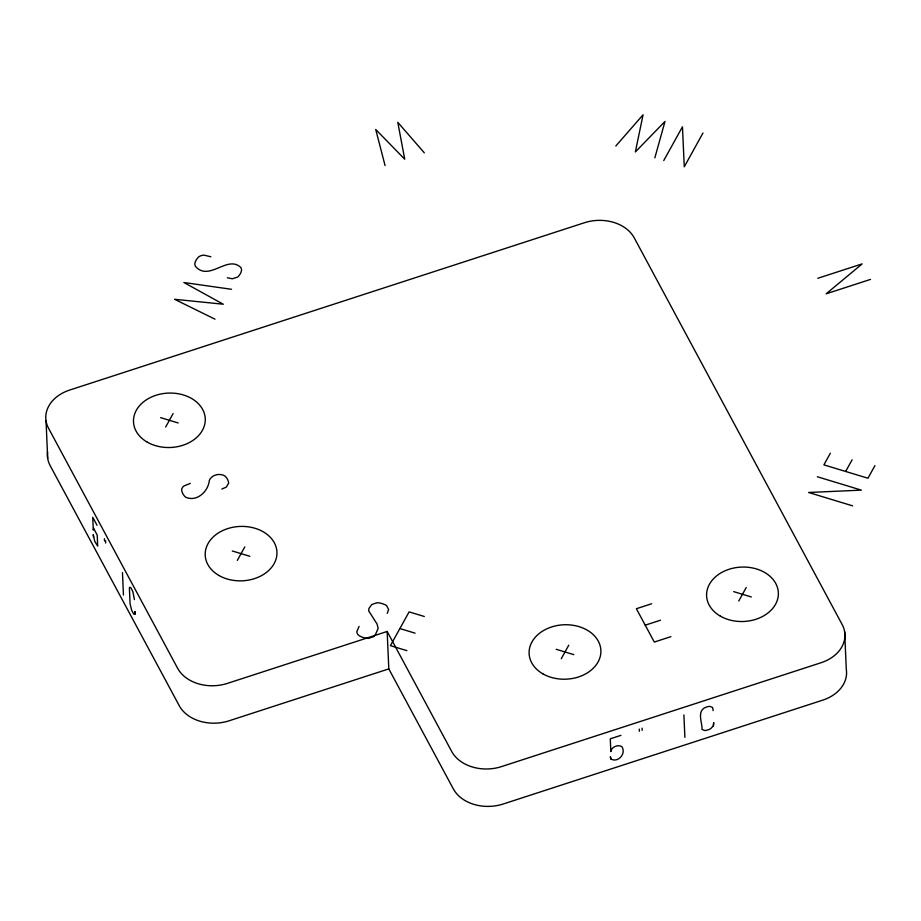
<?xml version="1.0" encoding="UTF-8"?>
<svg xmlns="http://www.w3.org/2000/svg" width="921" height="921" viewBox="0 0 921 921"><rect width="100%" height="100%" fill="white"/><g stroke="black" fill="none" stroke-linecap="round" stroke-linejoin="round"><path stroke-width="1.38" d="M134.903 614.249L134.95 611.705L134.903 614.249L133.856 614.134A10.05 2.256 72 0 1 131.53 609.794L130.08 603.934L129.412 588.554L129.516 587.391L130.552 587.471A10.05 2.256 72 0 1 132.889 591.8L134.42 599.571M713.384 725.783L713.683 722.766L713.384 725.783L710.678 728.672A10.05 6.159 -28.3 0 1 704.91 730.549L702.021 729.467C702.424 723.043 697.243 712.889 703.932 708.214A10.05 6.159 -28.3 0 1 709.7 706.338L712.589 707.455L713.153 710.644M654.843 157.859L664.997 121.445L635.363 151.942L643.065 114.791L615.827 146.013M165.642 427.056L173.125 413.541M237.33 560.394L244.813 546.878M359.086 626.384L356.853 631.576A7.679 5.825 -2.5 0 0 358.983 635.594A17.649 13.389 -2.5 0 0 368.331 638.437L373.638 636.664L375.388 634.707L378.186 628.272L377.011 623.943L368.699 610.922L368.895 608.482L371.854 604.475L377.207 602.702A17.649 13.389 -2.5 0 1 386.544 605.534L388.639 609.575L387.2 613.374M663.753 160.565L682.461 126.799L684.28 166.793L702.976 133.027M561.269 658.734L568.741 645.218M738.746 601.045L746.229 587.529M830.351 453.213L823.904 464.863L867.95 478.229L874.95 465.6M845.651 471.46L852.109 459.821M817.802 278.292L862.171 263.878L826.149 293.822L870.518 279.397M190.313 483.398L183.935 485.954A7.679 5.825 -2.5 0 0 181.656 490.018A17.649 13.389 -2.5 0 0 185.455 497.087C196.541 502.417 208.33 491.641 209.32 480.417C211.703 474.706 219.831 472.841 224.885 475.961A17.649 13.389 -2.5 0 1 228.684 483.03L226.37 487.082L221.834 489.063M387.165 631.461L227.429 683.382A38.302 29.035 -2.5 0 1 177.603 668.255L48.548 428.242A38.302 29.035 -2.5 0 1 69.708 390.044L584.409 222.744A38.302 29.035 -2.5 0 1 634.247 237.871L842.162 624.542A38.302 29.035 -2.5 0 1 821.002 662.752L501.531 766.594A38.302 29.035 -2.5 0 1 451.693 751.467L387.165 631.461L388.8 668.888L453.328 788.894A38.302 29.035 -2.5 0 0 503.165 804.021L822.637 700.179A38.302 29.035 -2.5 0 0 846.295 669.268L844.661 631.841M388.8 668.888L229.064 720.809A38.302 29.035 -2.5 0 1 179.238 705.682L50.183 465.669A38.302 29.035 -2.5 0 1 47.581 452.05M651.677 603.75L636.376 608.723L654.301 642.052L670.891 636.664M645.23 625.175L660.53 620.201M620.927 735.349L610.278 738.815L610.842 751.64C611.21 746.943 618.164 744.214 621.871 746.643C626.533 753.873 617.864 763.083 610.888 759.019L610.393 756.855L610.888 759.019M231.551 289.309L183.866 282.505L223.296 304.218L174.576 299.29L215.007 319.173M210.851 256.752L204.071 255.175A7.679 5.825 -2.5 0 0 198.717 256.89A17.649 13.389 -2.5 0 0 194.745 264.051L195.333 266.215C209.055 282.298 227.648 254.196 241.049 267.735L241.624 269.922A17.649 13.389 -2.5 0 1 237.664 277.083L232.288 278.775L227.314 277.774M817.318 476.756L861.365 490.133L808.603 492.482L852.65 505.859M160.576 417.627L178.19 422.969M733.68 591.616L751.294 596.958M232.265 550.965L249.879 556.307M556.192 649.305L573.818 654.647M424.305 616.483L409.12 611.878L390.412 645.644L406.886 650.652M399.887 628.548L415.072 633.164M424.328 152.84L397.78 122.309L404.733 159.206L375.722 129.481L385.082 165.596M97.027 525.269L92.733 517.268L93.286 530.093L93.643 528.424L97.212 535.066L97.695 546.141L94.679 541.203L93.24 534.583L93.505 537.173M683.9 714.915L684.879 737.353M642.075 728.166L642.179 730.376M639.278 729.075L639.381 731.286M122.47 572.609L123.449 595.047M105.57 540.857L105.662 543.068M104.441 538.762L104.534 540.972M46.05 420.955L47.685 458.37M542.906 673.85A35.907 27.216 -2.5 0 0 600.55 655.107A35.907 27.216 -2.5 0 0 551.564 626.971A35.907 27.216 -2.5 0 0 542.906 673.85M147.279 442.161A35.907 27.216 -2.5 0 0 204.923 423.43A35.907 27.216 -2.5 0 0 155.937 395.293A35.907 27.216 -2.5 0 0 147.279 442.161M218.979 575.498A35.907 27.216 -2.5 0 0 276.611 556.768A35.907 27.216 -2.5 0 0 227.637 528.631A35.907 27.216 -2.5 0 0 218.979 575.498M720.395 616.161A35.907 27.216 -2.5 0 0 778.026 597.418A35.907 27.216 -2.5 0 0 729.052 569.282A35.907 27.216 -2.5 0 0 720.395 616.161"/></g></svg>
